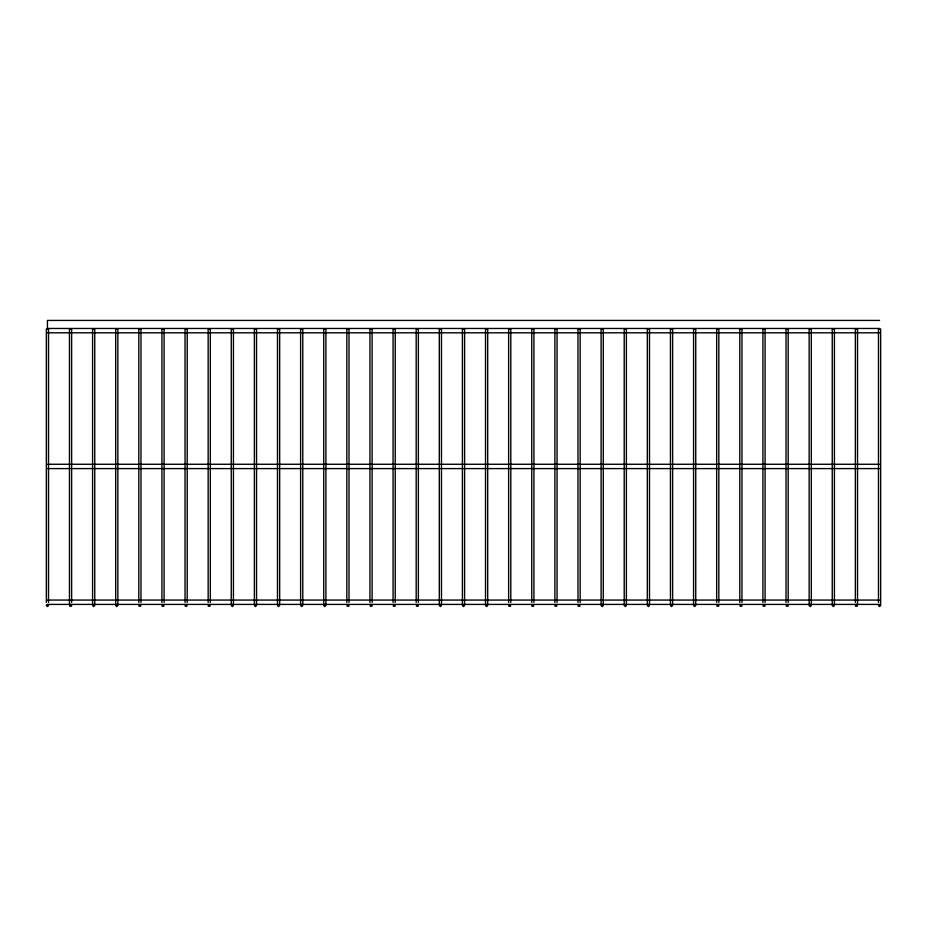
<?xml version="1.0" encoding="UTF-8"?>
<svg xmlns="http://www.w3.org/2000/svg" width="927" height="927" viewBox="0 0 927 927"><rect width="100%" height="100%" fill="white"/><g stroke="black" fill="none" stroke-linecap="round" stroke-linejoin="round"><path stroke-width="1.39" d="M46.663 604.717L46.35 605.482L47.439 606.571L48.517 605.482L47.439 604.404L879.561 604.404L878.483 605.482L879.561 606.571L880.65 605.482L880.337 604.717M69.78 604.717L69.78 606.246L71.309 606.246L71.634 605.482L70.545 604.404M92.897 604.717L92.584 605.482L93.662 606.571L94.751 605.482L94.427 604.717M116.014 604.717L115.69 605.482L116.779 606.571L117.856 605.482L117.544 604.717M231.588 604.717L231.263 605.482L232.353 606.571L233.43 605.482L233.117 604.717M254.705 604.717L254.38 605.482L255.47 606.571L256.547 605.482L256.234 604.717M300.927 604.717L300.615 605.482L301.692 606.571L302.781 605.482L302.457 604.717M324.044 604.717L323.732 605.482L324.809 606.571L325.898 605.482L325.574 604.717M347.161 604.717L347.161 606.246L348.691 606.246L349.004 605.482L347.926 604.404M370.279 604.717L370.279 606.246L371.808 606.246L372.121 605.482L371.043 604.404M393.384 604.717L393.384 606.246L394.925 606.246L395.238 605.482L394.16 604.404M416.501 604.717L416.501 606.246L418.042 606.246L418.355 605.482L417.266 604.404M439.618 604.717L439.305 605.482L440.383 606.571L441.472 605.482L441.148 604.717M462.735 604.717L462.411 605.482L463.5 606.571L464.589 605.482L464.265 604.717M485.852 604.717L485.528 605.482L486.617 606.571L487.695 605.482L487.382 604.717M601.426 604.717L601.102 605.482L602.191 606.571L603.268 605.482L602.956 604.717M624.543 604.717L624.219 605.482L625.308 606.571L626.385 605.482L626.073 604.717M647.649 604.717L647.336 605.482L648.413 606.571L649.503 605.482M670.766 604.717L670.453 605.482L671.53 606.571L672.62 605.482L672.295 604.717M693.883 604.717L693.57 605.482L694.647 606.571L695.737 605.482L695.412 604.717M717 604.717L717 606.246L718.529 606.246L718.842 605.482L717.765 604.404M740.117 604.717L740.117 606.246L741.646 606.246L741.959 605.482L740.882 604.404M763.222 604.717L763.222 606.246L764.763 606.246L765.076 605.482L763.987 604.404M786.339 604.717L786.339 606.246L787.869 606.246L788.193 605.482L787.104 604.404M809.456 604.717L809.144 605.482L810.221 606.571L811.31 605.482L810.986 604.717M832.573 604.717L832.249 605.482L833.338 606.571L834.416 605.482L834.103 604.717M139.896 604.404L138.807 605.482L139.131 606.246L140.661 606.246L140.661 604.717M163.013 604.404L161.924 605.482L162.237 606.246L163.778 606.246L163.778 604.717M186.118 604.404L185.041 605.482L185.354 606.246L186.883 606.246L186.883 604.717M209.235 604.404L208.158 605.482L208.471 606.246L210 606.246L210 604.717M509.734 604.404L508.645 605.482L508.958 606.246L510.499 606.246L510.499 604.717M532.84 604.404L531.762 605.482L532.075 606.246L533.616 606.246L533.616 604.717M555.957 604.404L554.879 605.482L555.192 606.246L556.721 606.246L556.721 604.717M579.074 604.404L577.996 605.482L578.309 606.246L579.838 606.246L579.838 604.717M856.455 604.404L855.366 605.482L855.691 606.246L857.22 606.246L857.22 604.717M879.561 320.429L47.439 320.429L47.439 329.097M47.439 328.471L879.561 328.471L879.561 329.097M47.439 332.805L879.561 332.805M47.439 464.265L879.561 464.265M47.439 468.598L879.561 468.598M47.439 600.07L879.561 600.07M279.351 604.717L279.664 605.482L278.587 606.571L277.497 605.482M880.65 604.589L880.65 329.097L878.483 329.097L878.483 602.446M857.533 604.589L857.533 329.097L855.366 329.097L855.366 602.446M834.416 604.589L834.416 329.097L832.249 329.097L832.249 604.589M811.31 604.589L811.31 329.097L809.144 329.097L809.144 604.589M788.193 602.446L788.193 329.097L786.026 329.097L786.026 602.446M765.076 602.446L765.076 329.097L762.909 329.097L762.909 602.446M741.959 602.446L741.959 329.097L739.792 329.097L739.792 602.446M718.842 602.446L718.842 329.097L716.675 329.097L716.675 602.446M695.737 604.589L695.737 329.097L693.57 329.097L693.57 604.589M672.62 604.589L672.62 329.097L670.453 329.097L670.453 604.589M649.503 604.589L649.503 329.097L647.336 329.097L647.336 604.589M626.385 604.589L626.385 329.097L624.219 329.097L624.219 604.589M603.268 604.589L603.268 329.097L601.102 329.097L601.102 604.589M580.163 602.446L580.163 329.097L577.996 329.097L577.996 602.446M557.046 602.446L557.046 329.097L554.879 329.097L554.879 602.446M533.929 602.446L533.929 329.097L531.762 329.097L531.762 602.446M510.812 602.446L510.812 329.097L508.645 329.097L508.645 602.446M487.695 604.589L487.695 329.097L485.528 329.097L485.528 604.589M464.589 604.589L464.589 329.097L462.411 329.097L462.411 604.589M441.472 604.589L441.472 329.097L439.305 329.097L439.305 604.589M418.355 602.446L418.355 329.097L416.188 329.097L416.188 602.446M395.238 602.446L395.238 329.097L393.071 329.097L393.071 602.446M372.121 602.446L372.121 329.097L369.954 329.097L369.954 602.446M349.004 602.446L349.004 329.097L346.837 329.097L346.837 602.446M325.898 604.589L325.898 329.097L323.732 329.097L323.732 604.589M302.781 604.589L302.781 329.097L300.615 329.097L300.615 604.589M279.664 604.589L279.664 329.097L277.497 329.097L277.497 604.589M256.547 604.589L256.547 329.097L254.38 329.097L254.38 604.589M233.43 604.589L233.43 329.097L231.263 329.097L231.263 604.589M210.325 602.446L210.325 329.097L208.158 329.097L208.158 602.446M187.208 602.446L187.208 329.097L185.041 329.097L185.041 602.446M164.091 602.446L164.091 329.097L161.924 329.097L161.924 602.446M140.974 602.446L140.974 329.097L138.807 329.097L138.807 602.446M117.856 604.589L117.856 329.097L115.69 329.097L115.69 604.589M94.751 604.589L94.751 329.097L92.584 329.097L92.584 604.589M71.634 602.446L71.634 329.097L69.467 329.097L69.467 604.589M48.517 602.446L48.517 329.097L46.35 329.097L46.35 602.446"/></g></svg>
